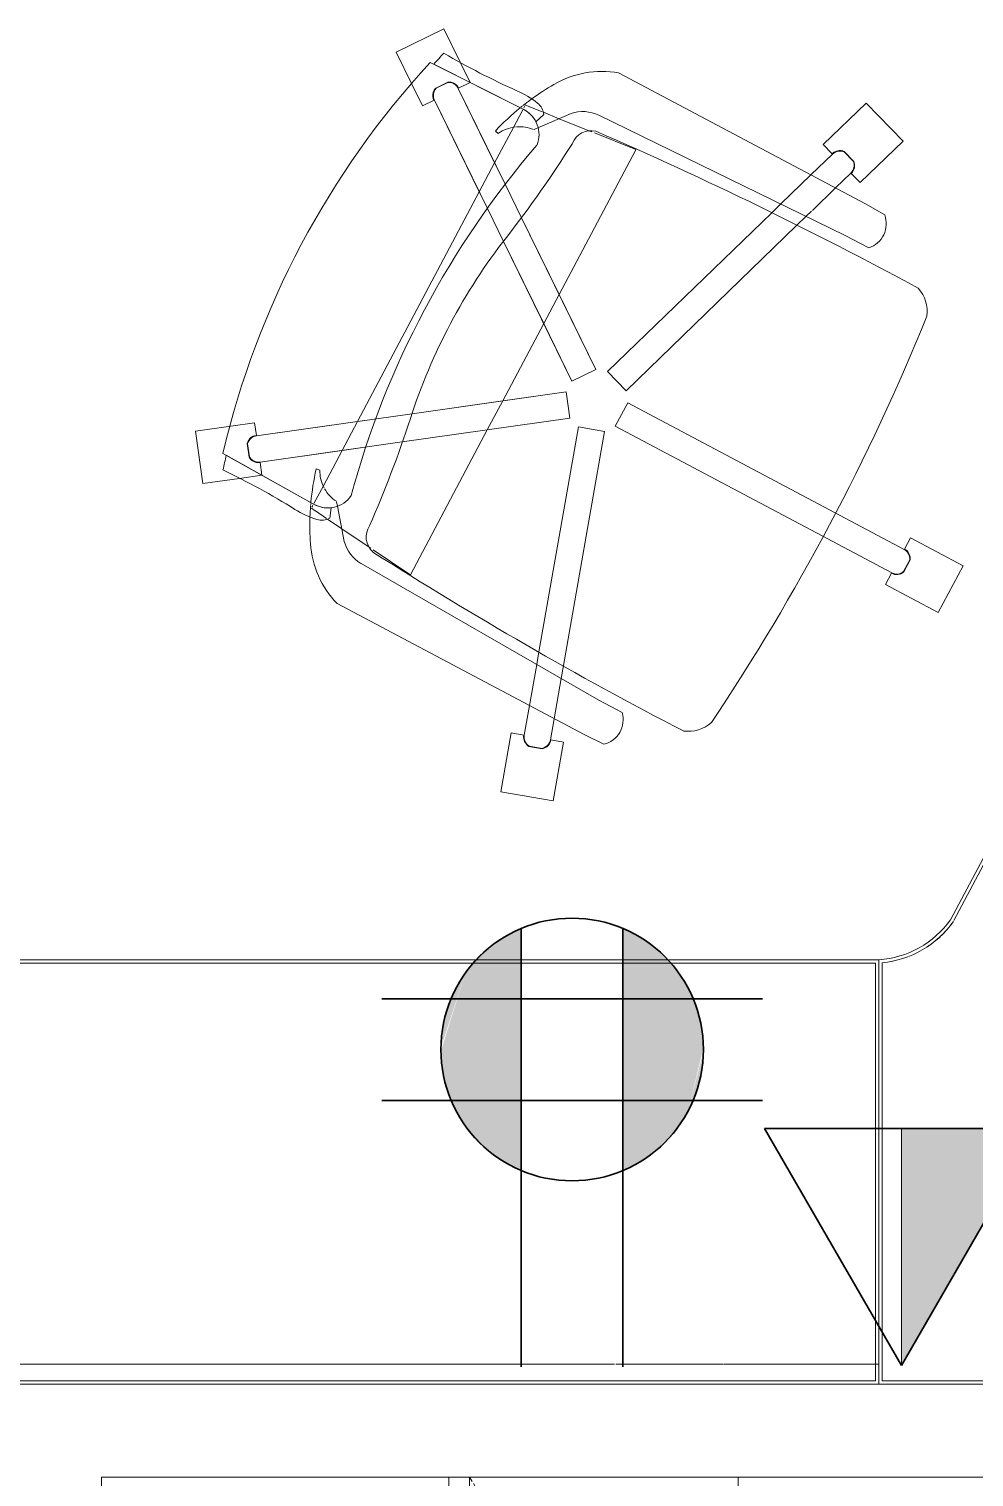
# Model space of a CAD drawing. Header units: inches. Extents: x 4757 to 6765, y 9919 to 10946.
# Drawn here: x 6316.2 to 6351.9, y 10624.5 to 10679.1 of the extents above; entities that cross this region are included whole.
import ezdxf

# ---------------------------------------------------------------- set-up
doc = ezdxf.new("R2010")
doc.units = ezdxf.units.IN
doc.header["$MEASUREMENT"] = 0
doc.linetypes.add('Dash', pattern=[0.25, 0.125, -0.125])
doc.linetypes.add('Hidden', pattern=[0.28125, 0.1875, -0.09375])
for name, color, linetype, lineweight in [('A-ANNO-NOTE', 7, 'Continuous', 9), ('I-FURN', 30, 'Continuous', 9), ('I-FURN-PNLS', 30, 'Continuous', 9), ('I-WALL', 2, 'Continuous', 9), ('Q-CASE', 31, 'Continuous', 9), ('Q-CASE-HDLN', 31, 'Dash', 9)]:
    doc.layers.add(name, color=color, linetype=linetype, lineweight=lineweight)

# ---------------------------------------------------------------- blocks, each defined once
blk = doc.blocks.new('Zira Wksta 6 - Type 1-7781746-Level XX  POWER _ SIGNAL')
at = {"layer": 'I-FURN'}
for p, q in [((-31.908, -36.809), (-30.854, -34.822)), ((-31.908, -36.809), (-30.854, -34.822)), ((-30.854, -34.822), (-29.087, -35.759)), ((-30.854, -34.822), (-29.087, -35.759)), ((-29.087, -35.759), (-30.142, -37.747)), ((-29.087, -35.759), (-30.142, -37.747)), ((-48.294, -38.477), (-46.857, -37.087)), ((-48.294, -38.477), (-46.857, -37.087)), ((-46.857, -37.087), (-45.292, -38.704)), ((-46.857, -37.087), (-45.292, -38.704)), ((-32.858, -39.666), (-31.467, -37.044)), ((-32.858, -39.666), (-31.467, -37.044)), ((-31.482, -37.036), (-31.908, -36.809)), ((-31.482, -37.036), (-31.908, -36.809)), ((-30.617, -37.058), (-31.072, -36.817)), ((-30.617, -37.058), (-31.072, -36.817)), ((-31.07, -36.83), (-30.628, -37.064)), ((-31.07, -36.83), (-30.628, -37.064)), ((-30.583, -37.512), (-31.974, -40.135)), ((-30.583, -37.512), (-31.974, -40.135)), ((-30.142, -37.747), (-30.568, -37.52)), ((-30.142, -37.747), (-30.568, -37.52)), ((-44.493, -38.503), (-44.076, -37.778)), ((-16, -38), (0, -38)), ((-16, -110), (-16, -38)), ((0, -38), (-16, -38)), ((-16, -38), (-16, -90)), ((-15.875, -109.875), (-15.875, -38.125)), ((-15.875, -38.125), (-0.125, -38.125)), ((-0.125, -38.125), (-15.875, -38.125)), ((-15.875, -38.125), (-15.875, -109.875)), ((-15.875, -38.125), (-0.125, -38.125)), ((-15.875, -109.875), (-15.875, -38.125)), ((-0.125, -38.125), (-15.875, -38.125)), ((-15.875, -38.125), (-15.875, -109.875)), ((0, -38), (-0.75, -38)), ((-0.75, -38), (-0.75, -38.12)), ((-0.75, -38.12), (-0.75, -38)), ((-0.75, -38), (0, -38)), ((-0.75, -38.125), (-0.75, -43.83)), ((-0.75, -43.83), (-0.75, -38.125)), ((-0.125, -38.125), (-0.125, -109.875)), ((-0.125, -109.875), (-0.125, -38.125)), ((-0.125, -38.125), (-0.125, -109.875)), ((-0.125, -109.875), (-0.125, -38.125)), ((0, -110), (0, -38)), ((0, -110), (0, -38)), ((0, -110), (0, -38)), ((0, -38), (0, -110)), ((-49.432, -47.813), (-44.493, -38.503)), ((-46.73, -40.094), (-48.294, -38.477)), ((-46.73, -40.094), (-48.294, -38.477)), ((-45.292, -38.704), (-45.64, -39.04)), ((-45.292, -38.704), (-45.64, -39.04)), ((-42.838, -38.381), (-43.306, -39.264)), ((-43.306, -39.264), (-47.837, -48.556)), ((-46.094, -38.943), (-46.464, -39.301)), ((-46.094, -38.943), (-46.464, -39.301)), ((-46.451, -39.303), (-46.092, -38.956)), ((-46.451, -39.303), (-46.092, -38.956)), ((-45.652, -39.051), (-45.092, -39.63)), ((-45.652, -39.051), (-45.092, -39.63)), ((-46.383, -39.758), (-46.73, -40.094)), ((-46.383, -39.758), (-46.73, -40.094)), ((-45.584, -40.559), (-46.37, -39.747)), ((-45.584, -40.559), (-46.37, -39.747)), ((-45.092, -39.63), (-44.244, -40.506)), ((-45.092, -39.63), (-44.244, -40.506)), ((-36.995, -47.466), (-32.858, -39.666)), ((-36.995, -47.466), (-32.858, -39.666)), ((-31.974, -40.135), (-36.112, -47.935)), ((-31.974, -40.135), (-36.112, -47.935)), ((-44.489, -41.691), (-45.584, -40.559)), ((-44.489, -41.691), (-45.584, -40.559)), ((-44.217, -40.535), (-44.023, -40.734)), ((-44.217, -40.535), (-44.023, -40.734)), ((-44.023, -40.734), (-43.671, -41.099)), ((-44.023, -40.734), (-43.671, -41.099)), ((-43.671, -41.099), (-37.448, -47.53)), ((-43.671, -41.099), (-37.448, -47.53)), ((-44.154, -42.038), (-44.489, -41.691)), ((-44.154, -42.038), (-44.489, -41.691)), ((-38.167, -48.225), (-44.154, -42.038)), ((-38.167, -48.225), (-44.154, -42.038)), ((-0.75, -43.854), (-0.75, -47.918)), ((-0.75, -47.918), (-0.75, -43.854)), ((-47.168, -48.723), (-46.566, -47.228)), ((-46.566, -47.228), (-46.537, -47.157)), ((-46.534, -47.159), (-41.071, -50.057)), ((-36.112, -47.935), (-36.995, -47.466)), ((-36.112, -47.935), (-36.995, -47.466)), ((-37.448, -47.53), (-38.167, -48.225)), ((-37.448, -47.53), (-38.167, -48.225)), ((-25.782, -48.56), (-25.314, -47.677)), ((-0.75, -47.964), (-0.75, -100.036)), ((-0.75, -100.036), (-0.75, -47.964)), ((-36.084, -49.33), (-35.911, -48.345)), ((-36.084, -49.33), (-35.911, -48.345)), ((-35.911, -48.345), (-27.096, -49.891)), ((-35.911, -48.345), (-27.096, -49.891)), ((-30.934, -57.522), (-25.782, -48.56)), ((-24.12, -48.364), (-24.486, -49.116)), ((-47.703, -50.051), (-47.238, -48.896)), ((-47.238, -48.896), (-47.209, -48.825)), ((-43.988, -51.483), (-38.246, -48.676)), ((-41.071, -50.057), (-38.246, -48.676)), ((-38.246, -48.676), (-37.806, -49.574)), ((-38.246, -48.676), (-37.806, -49.574)), ((-24.486, -49.116), (-29.425, -58.427)), ((-47.894, -49.605), (-47.362, -50.852)), ((-37.806, -49.574), (-43.076, -52.151)), ((-37.806, -49.574), (-39.979, -50.636)), ((-37.402, -49.788), (-36.412, -49.648)), ((-37.402, -49.788), (-36.412, -49.648)), ((-36.412, -49.648), (-35.972, -52.762)), ((-36.412, -49.648), (-35.517, -55.977)), ((-27.603, -50.817), (-36.084, -49.33)), ((-27.603, -50.817), (-36.084, -49.33)), ((-47.944, -50.649), (-47.703, -50.051)), ((-43.988, -51.483), (-41.071, -50.057)), ((-41.071, -50.057), (-39.979, -50.636)), ((-37.064, -52.183), (-37.402, -49.788)), ((-36.58, -55.596), (-37.402, -49.788)), ((-27.096, -49.891), (-26.597, -49.978)), ((-27.096, -49.891), (-26.597, -49.978)), ((-26.597, -49.978), (-25.084, -50.244)), ((-26.597, -49.978), (-25.084, -50.244)), ((-24.288, -50.366), (-24.204, -49.89)), ((-24.288, -50.366), (-24.204, -49.89)), ((-24.204, -49.89), (-21.988, -50.279)), ((-24.204, -49.89), (-21.988, -50.279)), ((-48.152, -51.165), (-47.961, -50.692)), ((-47.855, -50.633), (-47.588, -50.929)), ((-39.979, -50.636), (-43.076, -52.151)), ((-39.979, -50.636), (-37.064, -52.183)), ((-25.084, -50.244), (-24.29, -50.383)), ((-25.084, -50.244), (-24.29, -50.383)), ((-23.964, -50.694), (-24.051, -51.186)), ((-23.964, -50.694), (-24.051, -51.186)), ((-24.042, -51.195), (-23.953, -50.688)), ((-24.042, -51.195), (-23.953, -50.688)), ((-21.988, -50.279), (-22.333, -52.249)), ((-21.988, -50.279), (-22.333, -52.249)), ((-48.219, -51.331), (-48.156, -51.175)), ((-47.362, -50.852), (-47.299, -50.999)), ((-27.128, -50.901), (-27.603, -50.817)), ((-27.128, -50.901), (-27.603, -50.817)), ((-25.577, -51.172), (-27.128, -50.901)), ((-25.577, -51.172), (-27.128, -50.901)), ((-24.463, -51.368), (-25.577, -51.172)), ((-24.463, -51.368), (-25.577, -51.172)), ((-49.825, -54.917), (-48.046, -51.391)), ((-48.046, -51.391), (-49.758, -54.785)), ((-48.117, -51.385), (-48.182, -51.351)), ((-47.373, -51.78), (-48.041, -51.426)), ((-46.041, -52.487), (-47.373, -51.78)), ((-45.179, -52.066), (-43.988, -51.483)), ((-45.179, -52.066), (-43.988, -51.483)), ((-24.549, -51.86), (-24.466, -51.384)), ((-24.549, -51.86), (-24.466, -51.384)), ((-48.844, -53.858), (-45.179, -52.066)), ((-47.149, -52.348), (-47.236, -52.46)), ((-46.041, -52.487), (-45.179, -52.066)), ((-43.076, -52.151), (-44.293, -52.746)), ((-43.076, -52.151), (-44.293, -52.746)), ((-37.064, -52.183), (-35.972, -52.762)), ((-36.58, -55.596), (-37.064, -52.183)), ((-22.333, -52.249), (-24.549, -51.86)), ((-22.333, -52.249), (-24.549, -51.86)), ((-48.844, -53.858), (-46.041, -52.487)), ((-44.293, -52.746), (-48.405, -54.756)), ((-44.949, -53.066), (-46.041, -52.487)), ((-44.293, -52.746), (-44.949, -53.066)), ((-35.972, -52.762), (-30.508, -55.66)), ((-35.972, -52.762), (-35.517, -55.977)), ((-49.832, -53.784), (-49.064, -53.409)), ((-49.832, -53.784), (-49.064, -53.409)), ((-49.064, -53.409), (-48.852, -53.843)), ((-49.064, -53.409), (-48.852, -53.843)), ((-44.949, -53.066), (-48.405, -54.756)), ((-36.288, -57.66), (-44.949, -53.066)), ((-51.085, -54.397), (-49.832, -53.784)), ((-51.085, -54.397), (-49.832, -53.784)), ((-50.207, -56.194), (-51.085, -54.397)), ((-50.207, -56.194), (-51.085, -54.397)), ((-49.084, -54.245), (-48.858, -54.707)), ((-49.084, -54.245), (-48.858, -54.707)), ((-48.852, -54.696), (-49.072, -54.247)), ((-48.852, -54.696), (-49.072, -54.247)), ((-48.398, -54.771), (-48.186, -55.205)), ((-48.398, -54.771), (-48.186, -55.205)), ((-48.999, -55.603), (-50.207, -56.194)), ((-48.999, -55.603), (-50.207, -56.194)), ((-48.186, -55.205), (-48.999, -55.603)), ((-48.186, -55.205), (-48.999, -55.603)), ((-36.391, -56.938), (-36.58, -55.596)), ((-36.391, -56.938), (-36.58, -55.596)), ((-30.505, -55.662), (-30.547, -55.725)), ((-35.517, -55.977), (-35.331, -57.29)), ((-35.517, -55.977), (-35.331, -57.29)), ((-30.547, -55.725), (-31.448, -57.062)), ((-36.288, -57.66), (-36.391, -56.938)), ((-35.749, -61.47), (-36.391, -56.938)), ((-35.331, -57.29), (-35.196, -58.239)), ((-35.331, -57.29), (-34.759, -61.33)), ((-31.552, -57.217), (-32.247, -58.25)), ((-31.509, -57.154), (-31.552, -57.217)), ((-35.196, -58.239), (-36.288, -57.66)), ((-35.749, -61.47), (-36.288, -57.66)), ((-33.864, -58.946), (-35.196, -58.239)), ((-35.196, -58.239), (-34.759, -61.33)), ((-33.102, -58.416), (-31.771, -58.157)), ((-32.247, -58.25), (-32.607, -58.785)), ((-33.196, -59.301), (-33.864, -58.946)), ((-33.258, -58.447), (-33.102, -58.416)), ((-33.039, -58.647), (-32.643, -58.702)), ((-32.633, -58.823), (-32.918, -59.246)), ((-33.165, -59.286), (-35.087, -62.736)), ((-35.014, -62.606), (-33.165, -59.286)), ((-34.503, -59.214), (-34.46, -59.079)), ((-33.055, -59.375), (-33.12, -59.341)), ((-32.924, -59.255), (-33.018, -59.395)), ((-36.244, -61.54), (-35.766, -61.472)), ((-36.244, -61.54), (-35.766, -61.472)), ((-36.117, -62.437), (-36.244, -61.54)), ((-36.117, -62.437), (-36.244, -61.54)), ((-34.742, -61.327), (-34.264, -61.26)), ((-34.742, -61.327), (-34.264, -61.26)), ((-34.264, -61.26), (-34.144, -62.106)), ((-34.264, -61.26), (-34.144, -62.106)), ((-35.455, -61.817), (-34.946, -61.745)), ((-35.455, -61.817), (-34.946, -61.745)), ((-34.954, -61.736), (-35.449, -61.806)), ((-34.954, -61.736), (-35.449, -61.806)), ((-34.144, -62.106), (-33.949, -63.487)), ((-34.144, -62.106), (-33.949, -63.487)), ((-35.929, -63.768), (-36.117, -62.437)), ((-35.929, -63.768), (-36.117, -62.437)), ((-33.949, -63.487), (-35.929, -63.768)), ((-33.949, -63.487), (-35.929, -63.768))]:
    blk.add_line(p, q, dxfattribs=at)
for centre, radius, start, end in [((93.64, -109.694), 153.519, 151.53061, 156.57699), ((-40.435, -37.489), 1.314, 82.0989, 132.0124), ((-72.208, -114.914), 84.963, 56.20312, 67.90821), ((-31.12, -37.221), 0.407, 83.2208, 152.8905), ((-31.12, -37.221), 0.407, 83.2208, 152.8905), ((-31.108, -37.234), 0.406, 84.6755, 152.0557), ((-31.108, -37.234), 0.406, 138.5796, 152.0557), ((-31.108, -37.234), 0.406, 98.1516, 138.5796), ((-31.108, -37.234), 0.406, 84.6755, 98.1516), ((-30.942, -37.322), 0.406, 25.9598, 39.4358), ((-30.942, -37.322), 0.406, 332.0557, 39.4358), ((-30.925, -37.324), 0.407, 331.2208, 40.8905), ((-30.925, -37.324), 0.407, 331.2208, 40.8905), ((-30.942, -37.322), 0.406, 332.0557, 25.9598), ((-43.747, -38.675), 0.956, 17.9458, 110.1655), ((-46.094, -39.471), 0.407, 155.2208, 224.8905), ((-46.094, -39.471), 0.407, 155.2208, 169.1548), ((-45.936, -39.318), 0.407, 43.2208, 112.8905), ((-45.936, -39.318), 0.407, 43.2208, 112.8905), ((-45.944, -39.334), 0.406, 57.5317, 111.4358), ((-45.944, -39.334), 0.406, 44.0557, 111.4358), ((-45.944, -39.334), 0.406, 44.0557, 57.5317), ((-46.094, -39.471), 0.407, 169.1548, 224.8905), ((-46.078, -39.464), 0.406, 156.6755, 224.0557), ((-46.078, -39.464), 0.406, 170.1516, 210.5796), ((-46.078, -39.464), 0.406, 156.6755, 170.1516), ((-46.078, -39.464), 0.406, 210.5796, 224.0557), ((-25.923, -45.187), 1.314, 352.0989, 42.0124), ((-160.895, 25.327), 153.519, 327.53434, 332.58072), ((-45.851, -48.43), 3.634, 170.2346, 210.1035), ((-25.048, -48.595), 0.956, 13.9458, 106.1655), ((-46.585, -49.15), 1.385, 154.8569, 199.1635), ((-46.486, -48.849), 0.763, 166.2894, 247.8219), ((-69.587, -85.818), 42.842, 52.0323, 57.8256), ((-40.679, -45.431), 9.612, 210.1035, 216.0521), ((-47.806, -51.244), 0.613, 94.5983, 142.1492), ((-24.361, -50.783), 0.406, 53.1036, 80.0557), ((-24.361, -50.783), 0.406, 12.6755, 80.0557), ((-24.352, -50.768), 0.407, 66.9566, 80.8905), ((-24.352, -50.768), 0.407, 11.2208, 80.8905), ((-24.352, -50.768), 0.407, 11.2208, 66.9566), ((-24.361, -50.783), 0.406, 12.6755, 53.1036), ((-45.338, -53.162), 3.739, 142.1492, 156.07), ((-40.679, -45.431), 9.612, 216.0521, 218.5463), ((-47.106, -51.866), 1.054, 68.011, 153.2343), ((-47.106, -51.866), 1.054, 117.2558, 153.2343), ((-46.017, -51.555), 1.382, 157.1435, 184.4805), ((-24.642, -25.246), 33.832, 229.2841, 254.8272), ((-24.39, -50.985), 0.407, 259.2208, 328.8905), ((-24.39, -50.985), 0.407, 259.2208, 328.8905), ((-24.393, -50.968), 0.406, 260.0557, 327.4358), ((-24.393, -50.968), 0.406, 260.0557, 313.9598), ((-24.393, -50.968), 0.406, 313.9598, 327.4358), ((-73.616, -40.613), 27.198, 329.5438, 336.07), ((-40.679, -45.431), 9.612, 218.695, 219.1286), ((-40.679, -45.431), 9.612, 219.3188, 226.9891), ((-46.017, -51.555), 1.382, 186.0744, 215.0053), ((-29.576, -34.547), 22.194, 232.0323, 252.079), ((-48.679, -54.211), 0.407, 115.2208, 184.8905), ((-48.679, -54.211), 0.407, 129.1548, 184.8905), ((-48.666, -54.223), 0.406, 129.5317, 183.4358), ((-48.666, -54.223), 0.406, 150.7481, 156.4837), ((-48.666, -54.223), 0.406, 116.0557, 150.7481), ((-48.679, -54.211), 0.407, 115.2208, 129.1548), ((-48.666, -54.223), 0.406, 116.0557, 129.5317), ((-27.343, -30.341), 33.165, 226.5034, 227.4791), ((-48.666, -54.223), 0.406, 156.4837, 183.4358), ((-27.548, -30.726), 32.885, 227.3597, 256.7482), ((-48.582, -54.409), 0.407, 227.2208, 255.0887), ((-48.582, -54.409), 0.407, 227.2208, 241.1548), ((-48.584, -54.391), 0.406, 228.6755, 269.1036), ((-48.584, -54.391), 0.406, 228.6755, 242.1516), ((-48.582, -54.409), 0.407, 241.1548, 255.0887), ((-48.584, -54.391), 0.406, 242.1516, 269.1036), ((-48.582, -54.409), 0.407, 255.0887, 296.8905), ((-48.582, -54.409), 0.407, 255.0887, 296.8905), ((-48.584, -54.391), 0.406, 269.1036, 296.0557), ((-48.584, -54.391), 0.406, 269.1036, 296.0557), ((-49.588, -96.427), 42.842, 66.2857, 72.079), ((-31.935, -56.568), 0.763, 236.2894, 317.8219), ((-32.128, -56.819), 1.385, 284.9478, 329.2544), ((-34.085, -58.773), 1.054, 330.877, 56.1003), ((-34.438, -57.698), 1.382, 269.106, 298.0369), ((-34.438, -57.698), 1.382, 299.6309, 326.9678), ((-34.085, -58.773), 1.054, 330.877, 6.8555), ((-33.177, -59.004), 0.613, 341.9621, 29.513), ((-31.943, -55.808), 3.634, 274.0079, 313.8767), ((-32.361, -49.844), 9.612, 257.1223, 264.7926), ((-32.361, -49.844), 9.612, 264.9827, 265.4163), ((-32.361, -49.844), 9.612, 265.5651, 268.0593), ((-36.149, -58.036), 3.739, 328.0413, 341.9621), ((-32.361, -49.844), 9.612, 268.0593, 274.0079), ((-9.901, -74.412), 27.198, 148.0413, 154.5675), ((-35.362, -61.421), 0.407, 187.2208, 256.8905), ((-35.362, -61.421), 0.407, 187.2208, 229.0226), ((-35.347, -61.413), 0.406, 188.0557, 228.4837), ((-35.347, -61.413), 0.406, 188.0557, 201.5317), ((-35.347, -61.413), 0.406, 201.5317, 241.9598), ((-35.161, -61.387), 0.406, 300.6755, 354.5796), ((-35.161, -61.387), 0.406, 300.6755, 314.1516), ((-35.144, -61.39), 0.407, 299.2208, 8.8905), ((-35.144, -61.39), 0.407, 299.2208, 327.0887), ((-35.161, -61.387), 0.406, 314.1516, 354.5796), ((-35.144, -61.39), 0.407, 327.0887, 8.8905), ((-35.161, -61.387), 0.406, 354.5796, 8.0557), ((-35.161, -61.387), 0.406, 354.5796, 8.0557), ((-35.362, -61.421), 0.407, 229.0226, 256.8905), ((-35.347, -61.413), 0.406, 228.4837, 255.4358), ((-35.347, -61.413), 0.406, 241.9598, 255.4358), ((-27.346, -30.339), 33.165, 256.6322, 257.6079)]:
    blk.add_arc(centre, radius, start, end, dxfattribs=at)
at = {"layer": 'I-FURN-PNLS'}
for p, q in [((-0.125, 0.145), (-0.125, -37.875)), ((-0.125, -37.875), (-0.125, 0.145)), ((-17.508, -35.295), (-32.078, -27.565)), ((-32.078, -27.565), (-17.508, -35.295)), ((-17.483, -35.166), (-32.004, -27.464)), ((-32.004, -27.464), (-17.483, -35.166)), ((-16, -38), (0, -38)), ((-16, -110), (-16, -38)), ((0, -38), (-16, -38)), ((-16, -38), (0, -38)), ((-0.125, -37.875), (-15.885, -37.875)), ((-15.885, -37.875), (-0.125, -37.875))]:
    blk.add_line(p, q, dxfattribs=at)
for radius, start, end in [(3.613, 3.7529, 54.5071), (3.613, 3.7529, 54.5071), (3.738, 30.092, 54.6345), (3.738, 5.5494, 54.6345), (3.738, 5.5494, 30.092)]:
    blk.add_arc((-19.605, -38.236), radius, start, end, dxfattribs=at)
blk = doc.blocks.new('C-L SHAPE COUNTER TOP - C-L SHAPE COUNTER TOP-8417622-Level XX  POWER _ SIGNAL')
at = {"layer": 'Q-CASE'}
blk.add_line((24, 24), (24, 117.2), dxfattribs=at)
blk = doc.blocks.new('CW Cupbd Ohead1 - 37_h x 13 7_8_d - 1 Door - 1 Shelf 2-8865399-Level XX  POWER _ SIGNAL')
at = {"layer": 'Q-CASE'}
for p, q in [((1.995, -2.362), (2.745, -2.362)), ((1.995, -15.45), (1.995, -2.362)), ((2.745, -2.362), (2.745, -15.45)), ((18.46, -2.362), (2.745, -2.362)), ((18.46, -2.362), (19.21, -2.362)), ((18.46, -15.45), (18.46, -2.362)), ((19.21, -15.45), (19.21, -2.362)), ((2.745, -3.112), (18.46, -3.112)), ((1.995, -15.45), (19.21, -15.45)), ((1.995, -15.45), (1.995, -16.237)), ((2.745, -15.45), (1.995, -15.45)), ((19.21, -15.45), (18.46, -15.45)), ((19.21, -16.237), (19.21, -15.45)), ((19.21, -16.237), (1.995, -16.237))]:
    blk.add_line(p, q, dxfattribs=at)
at = {"layer": 'Q-CASE', "linetype": 'Hidden'}
blk.add_line((19.21, -16.237), (4.302, -24.844), dxfattribs=at)
blk.add_arc((19.21, -16.237), 17.215, 179.5, 210, dxfattribs=at)
at = {"layer": 'Q-CASE-HDLN'}
for p, q in [((1.995, -16.237), (1.995, -2.362)), ((1.995, -2.362), (19.21, -2.362)), ((19.21, -2.362), (19.21, -16.237)), ((19.21, -16.237), (1.995, -16.237))]:
    blk.add_line(p, q, dxfattribs=at)

msp = doc.modelspace()

# ---------------------------------------------------------------- hatches: boundary and pattern name
at = {"layer": 'A-ANNO-NOTE'}
for points in [[(6332.697, 10643.479), (6334.228, 10644.877), (6333.293, 10644.17)], [(6334.228, 10636.332), (6334.228, 10644.877), (6332.697, 10643.479)], [(6334.811, 10636.041), (6334.573, 10645.061), (6334.228, 10644.877)], [(6334.811, 10636.041), (6334.228, 10644.877), (6334.228, 10636.332)], [(6334.811, 10636.041), (6334.811, 10645.169), (6334.573, 10645.061)], [(6338.643, 10636.041), (6338.881, 10636.148), (6338.643, 10645.169)], [(6338.881, 10636.148), (6338.881, 10645.061), (6338.643, 10645.169)], [(6338.881, 10636.148), (6340.903, 10637.946), (6338.881, 10645.061)], [(6340.066, 10644.259), (6339.556, 10644.666), (6338.881, 10645.061)], [(6340.903, 10643.263), (6340.066, 10644.259), (6338.881, 10645.061)], [(6340.903, 10637.946), (6340.903, 10643.263), (6338.881, 10645.061)], [(6340.903, 10643.263), (6340.432, 10643.887), (6340.066, 10644.259)], [(6331.778, 10640.67), (6332.697, 10643.479), (6331.932, 10641.831)], [(6332.697, 10637.73), (6332.697, 10643.479), (6331.778, 10640.539), (6332.266, 10639.048)], [(6331.932, 10641.831), (6332.697, 10643.479), (6332.417, 10643.039), (6332.266, 10642.663)], [(6334.228, 10636.332), (6332.697, 10643.479), (6332.697, 10637.73)], [(6340.903, 10637.946), (6341.1, 10642.924), (6340.903, 10643.263)], [(6340.903, 10637.946), (6341.1, 10638.285), (6341.1, 10642.924)], [(6341.523, 10641.831), (6341.411, 10642.207), (6341.1, 10642.924)], [(6341.677, 10640.67), (6341.523, 10641.831), (6341.1, 10642.924)], [(6341.1, 10638.285), (6341.677, 10640.67), (6341.1, 10642.924)], [(6341.677, 10640.67), (6341.605, 10641.449), (6341.523, 10641.831)], [(6332.697, 10637.73), (6331.778, 10640.539), (6331.932, 10639.378), (6332.266, 10638.658)], [(6341.1, 10638.285), (6341.523, 10639.378), (6341.677, 10640.539)], [(6341.523, 10639.378), (6341.605, 10639.76), (6341.677, 10640.539)], [(6332.697, 10637.73), (6331.932, 10639.378), (6332.417, 10638.17)], [(6341.1, 10638.285), (6341.411, 10639.003), (6341.523, 10639.378)], [(6334.228, 10636.332), (6332.697, 10637.73), (6333.293, 10637.039)], [(6338.881, 10636.148), (6340.066, 10636.95), (6340.903, 10637.946)], [(6340.066, 10636.95), (6340.432, 10637.322), (6340.903, 10637.946)], [(6349.144, 10628.696), (6354.301, 10637.628), (6349.144, 10637.628), (6349.144, 10630.101)], [(6338.881, 10636.148), (6339.556, 10636.543), (6340.066, 10636.95)]]:
    msp.add_hatch(color=256, dxfattribs=at).paths.add_polyline_path(points, flags=0)

# ---------------------------------------------------------------- linework, layer by layer
for p, q in [((6334.811, 10636.041), (6334.811, 10645.169)), ((6338.643, 10645.169), (6338.643, 10636.041)), ((6349.144, 10628.696), (6354.301, 10637.628)), ((6354.301, 10637.628), (6349.144, 10637.628)), ((6349.144, 10637.628), (6349.144, 10628.696))]:
    msp.add_line(p, q, dxfattribs=at)
at = {"layer": 'A-ANNO-NOTE', "lineweight": 30}
for p, q in [((6334.811, 10628.642), (6334.811, 10645.169)), ((6338.643, 10628.642), (6338.643, 10645.169)), ((6329.554, 10642.521), (6343.901, 10642.521)), ((6329.554, 10638.688), (6343.901, 10638.688)), ((6349.144, 10628.696), (6343.987, 10637.628)), ((6343.987, 10637.628), (6354.301, 10637.628)), ((6349.144, 10628.696), (6354.301, 10637.628))]:
    msp.add_line(p, q, dxfattribs=at)
msp.add_circle((6336.727, 10640.605), 4.95, dxfattribs=at)
at = {"layer": 'A-ANNO-NOTE'}
for start, end in [(112.7756, 247.2244), (292.7756, 67.2244)]:
    msp.add_arc((6336.727, 10640.605), 4.95, start, end, dxfattribs=at)
at = {"layer": 'I-WALL', "lineweight": 13}
for p, q in [((6425.607, 10627.989), (6275.418, 10627.989)), ((6332.86, 10624.489), (6425.607, 10624.489))]:
    msp.add_line(p, q, dxfattribs=at)

# ---------------------------------------------------------------- block references
at = {"layer": 'I-FURN', "rotation": 269.9999999999995}
msp.add_blockref('Zira Wksta 6 - Type 1-7781746-Level XX  POWER _ SIGNAL', (6386.292, 10627.989), dxfattribs=at)
at = {"layer": 'Q-CASE', "rotation": 90}
msp.add_blockref('CW Cupbd Ohead1 - 37_h x 13 7_8_d - 1 Door - 1 Shelf 2-8865399-Level XX  POWER _ SIGNAL', (6316.623, 10605.279), dxfattribs=at)
at = {"layer": 'Q-CASE'}
msp.add_blockref('C-L SHAPE COUNTER TOP - C-L SHAPE COUNTER TOP-8417622-Level XX  POWER _ SIGNAL', (6318.985, 10507.289), dxfattribs=at)

doc.saveas('drawing.dxf')
